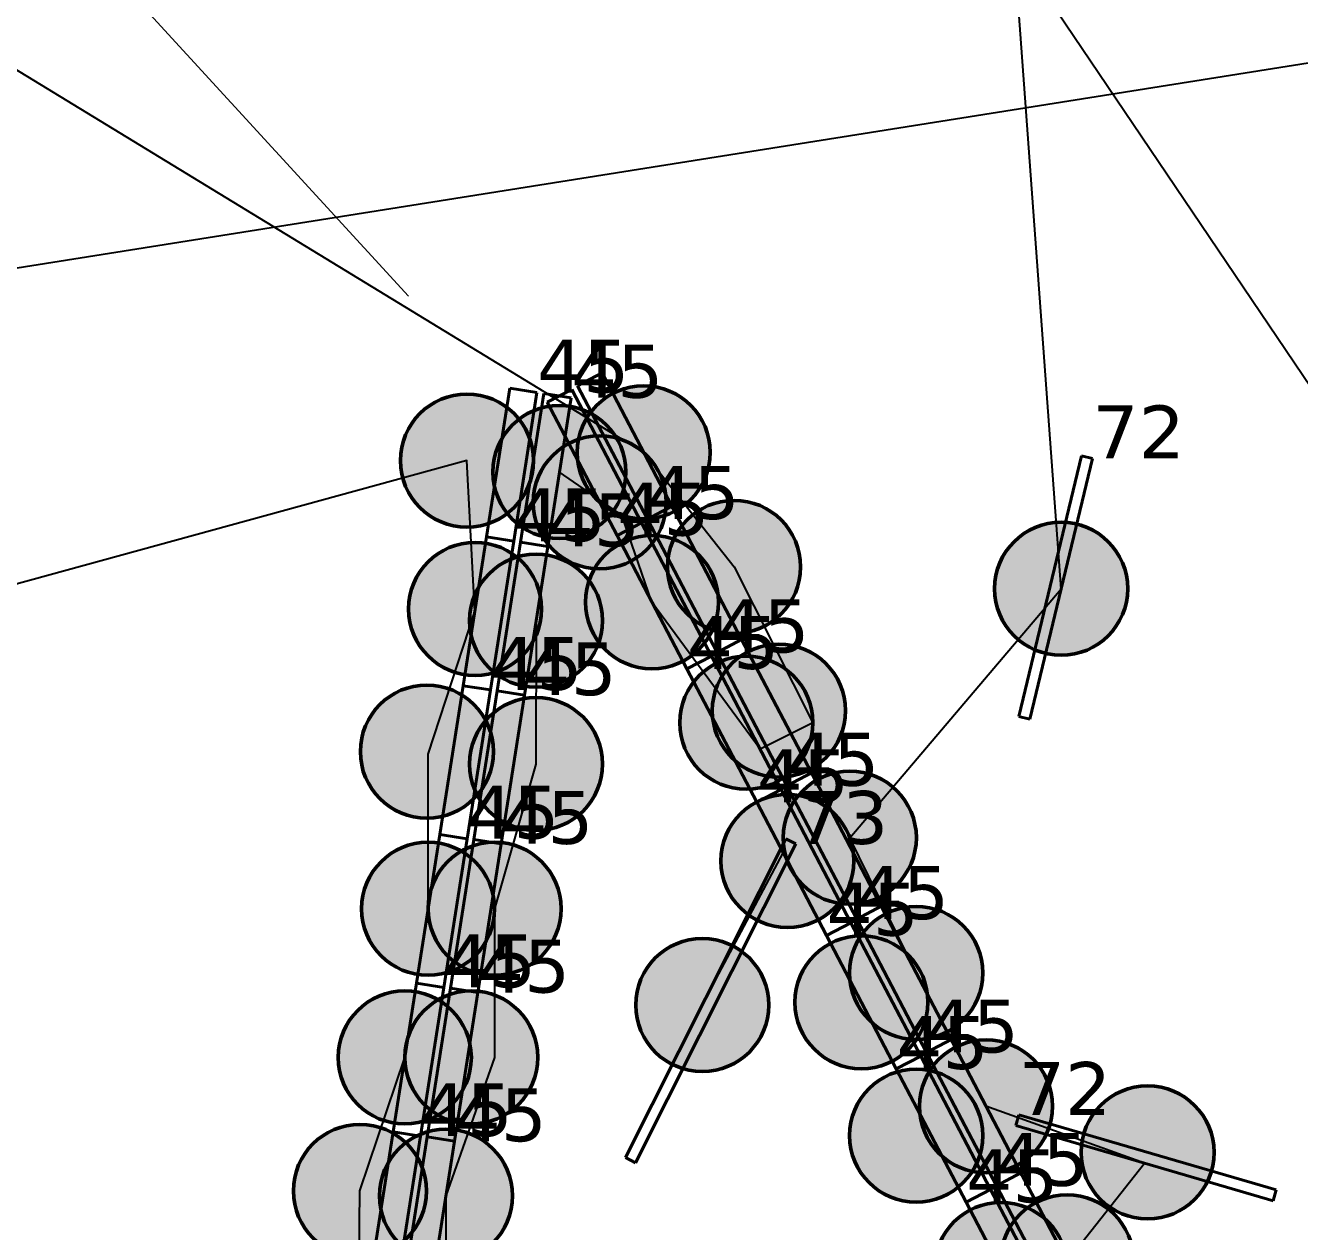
# Model space of a CAD drawing. Header units: millimetres. Extents: x -243740 to 150609, y -473655 to -165121.
# Drawn here: x 10272 to 14605, y -348299 to -344197 of the extents above; entities that cross this region are included whole.
import ezdxf

# ---------------------------------------------------------------- set-up
doc = ezdxf.new("R2010")
doc.units = ezdxf.units.MM
for name, color, linetype in [('_HMI', 6, 'Continuous'), ('_Гр.ЩД-1C.10.4.I8.5', 6, 'Continuous'), ('_Гр.ЩД-1C.10.4.I8.6', 6, 'Continuous')]:
    doc.layers.add(name, color=color, linetype=linetype)
for name, color, linetype, lineweight in [('_освещение_dali', 3, 'Continuous', 50), ('DLX_LUM 5', 5, 'Continuous', 40), ('DLX_LUM 6', 5, 'Continuous', 40), ('DLX_LUM 9', 5, 'Continuous', 40)]:
    doc.layers.add(name, color=color, linetype=linetype, lineweight=lineweight)
doc.styles.add('TableTextStyle', font='')
doc.styles.get('TableTextStyle').set_extended_font_data('VERDANA.TTF')
doc.linetypes.add('Truba', pattern='A,3e-05,[4,MSH_7,S=1,R=0,X=0,Y=0],-3.022072', length=3.022102)

# ---------------------------------------------------------------- blocks, each defined once
blk = doc.blocks.new('A$Caabd1818')
at = {"layer": 'DLX_LUM 5'}
for points in [[(8179.9, 52099.9, 0), (8263.2, 52143.5, 0)], [(8263.2, 52143.5, 0), (8179.9, 52099.9, 0)], [(8263.2, 52143.5, 0), (8179.9, 52099.9, 0)], [(8179.9, 52099.9, 0), (8263.2, 52143.5, 0)], [(8263.2, 52143.5, 0), (8500.6, 51689.9, 0)], [(8500.6, 51689.9, 0), (8263.2, 52143.5, 0)], [(8263.2, 52143.5, 0), (8263.2, 52143.5, 0)], [(8263.2, 52143.5, 0), (8263.2, 52143.5, 0)], [(8500.6, 51689.9, 0), (8263.2, 52143.5, 0)], [(8263.2, 52143.5, 0), (8500.6, 51689.9, 0)], [(7869.8, 51585.2, 0), (7949.1, 52091, 0)], [(7949.1, 52091, 0), (7869.8, 51585.2, 0)], [(7949.1, 52091, 0), (7869.8, 51585.2, 0)], [(7869.8, 51585.2, 0), (7949.1, 52091, 0)], [(7949.1, 52091, 0), (7949.1, 52091, 0)], [(7949.1, 52091, 0), (8042, 52076.4, 0)], [(8042, 52076.4, 0), (7949.1, 52091, 0)], [(7949.1, 52091, 0), (7949.1, 52091, 0)], [(8042, 52076.4, 0), (7949.1, 52091, 0)], [(7949.1, 52091, 0), (8042, 52076.4, 0)], [(8076.9, 52043.9, 0), (8160.2, 52087.5, 0)], [(8160.2, 52087.5, 0), (8076.9, 52043.9, 0)], [(8160.2, 52087.5, 0), (8076.9, 52043.9, 0)], [(8076.9, 52043.9, 0), (8160.2, 52087.5, 0)], [(8160.2, 52087.5, 0), (8397.6, 51633.9, 0)], [(8397.6, 51633.9, 0), (8160.2, 52087.5, 0)], [(8160.2, 52087.5, 0), (8160.2, 52087.5, 0)], [(8160.2, 52087.5, 0), (8160.2, 52087.5, 0)], [(8397.6, 51633.9, 0), (8160.2, 52087.5, 0)], [(8160.2, 52087.5, 0), (8397.6, 51633.9, 0)], [(8417.3, 51646.3, 0), (8179.9, 52099.9, 0)], [(8179.9, 52099.9, 0), (8179.9, 52099.9, 0)], [(8179.9, 52099.9, 0), (8417.3, 51646.3, 0)], [(8179.9, 52099.9, 0), (8179.9, 52099.9, 0)], [(8179.9, 52099.9, 0), (8417.3, 51646.3, 0)], [(8417.3, 51646.3, 0), (8179.9, 52099.9, 0)], [(8042, 52076.4, 0), (7962.7, 51570.6, 0)], [(7962.7, 51570.6, 0), (8042, 52076.4, 0)], [(7962.7, 51570.6, 0), (8042, 52076.4, 0)], [(8042, 52076.4, 0), (7962.7, 51570.6, 0)], [(7985.5, 51567.7, 0), (8064.8, 52073.5, 0)], [(8064.8, 52073.5, 0), (7985.5, 51567.7, 0)], [(8064.8, 52073.5, 0), (7985.5, 51567.7, 0)], [(7985.5, 51567.7, 0), (8064.8, 52073.5, 0)], [(8042, 52076.4, 0), (8042, 52076.4, 0)], [(8042, 52076.4, 0), (8042, 52076.4, 0)], [(8064.8, 52073.5, 0), (8064.8, 52073.5, 0)], [(8064.8, 52073.5, 0), (8157.7, 52059, 0)], [(8157.7, 52059, 0), (8064.8, 52073.5, 0)], [(8064.8, 52073.5, 0), (8064.8, 52073.5, 0)], [(8157.7, 52059, 0), (8064.8, 52073.5, 0)], [(8064.8, 52073.5, 0), (8157.7, 52059, 0)], [(8314.3, 51590.3, 0), (8076.9, 52043.9, 0)], [(8076.9, 52043.9, 0), (8076.9, 52043.9, 0)], [(8076.9, 52043.9, 0), (8314.3, 51590.3, 0)], [(8076.9, 52043.9, 0), (8076.9, 52043.9, 0)], [(8076.9, 52043.9, 0), (8314.3, 51590.3, 0)], [(8314.3, 51590.3, 0), (8076.9, 52043.9, 0)], [(8157.7, 52059, 0), (8078.4, 51553.2, 0)], [(8078.4, 51553.2, 0), (8157.7, 52059, 0)], [(8078.4, 51553.2, 0), (8157.7, 52059, 0)], [(8157.7, 52059, 0), (8078.4, 51553.2, 0)], [(8157.7, 52059, 0), (8157.7, 52059, 0)], [(8157.7, 52059, 0), (8157.7, 52059, 0)], [(8417.3, 51646.3, 0), (8500.6, 51689.9, 0)], [(8500.6, 51689.9, 0), (8417.3, 51646.3, 0)], [(8500.6, 51689.9, 0), (8417.3, 51646.3, 0)], [(8417.3, 51646.3, 0), (8500.6, 51689.9, 0)], [(8500.6, 51689.9, 0), (8417.3, 51646.3, 0)], [(8417.3, 51646.3, 0), (8500.6, 51689.9, 0)], [(8417.3, 51646.3, 0), (8500.6, 51689.9, 0)], [(8500.6, 51689.9, 0), (8417.3, 51646.3, 0)], [(8500.6, 51689.9, 0), (8738, 51236.3, 0)], [(8738, 51236.3, 0), (8500.6, 51689.9, 0)], [(8500.6, 51689.9, 0), (8500.6, 51689.9, 0)], [(8500.6, 51689.9, 0), (8500.6, 51689.9, 0)], [(8738, 51236.3, 0), (8500.6, 51689.9, 0)], [(8500.6, 51689.9, 0), (8738, 51236.3, 0)], [(8500.6, 51689.9, 0), (8500.6, 51689.9, 0)], [(8500.6, 51689.9, 0), (8500.6, 51689.9, 0)], [(8314.3, 51590.3, 0), (8397.6, 51633.9, 0)], [(8397.6, 51633.9, 0), (8314.3, 51590.3, 0)], [(8397.6, 51633.9, 0), (8314.3, 51590.3, 0)], [(8314.3, 51590.3, 0), (8397.6, 51633.9, 0)], [(8397.6, 51633.9, 0), (8314.3, 51590.3, 0)], [(8314.3, 51590.3, 0), (8397.6, 51633.9, 0)], [(8314.3, 51590.3, 0), (8397.6, 51633.9, 0)], [(8397.6, 51633.9, 0), (8314.3, 51590.3, 0)], [(8397.6, 51633.9, 0), (8635, 51180.3, 0)], [(8635, 51180.3, 0), (8397.6, 51633.9, 0)], [(8397.6, 51633.9, 0), (8397.6, 51633.9, 0)], [(8397.6, 51633.9, 0), (8397.6, 51633.9, 0)], [(8635, 51180.3, 0), (8397.6, 51633.9, 0)], [(8397.6, 51633.9, 0), (8635, 51180.3, 0)], [(8397.6, 51633.9, 0), (8397.6, 51633.9, 0)], [(8397.6, 51633.9, 0), (8397.6, 51633.9, 0)], [(8654.7, 51192.7, 0), (8417.3, 51646.3, 0)], [(8417.3, 51646.3, 0), (8417.3, 51646.3, 0)], [(8417.3, 51646.3, 0), (8654.7, 51192.7, 0)], [(8417.3, 51646.3, 0), (8417.3, 51646.3, 0)], [(8417.3, 51646.3, 0), (8654.7, 51192.7, 0)], [(8654.7, 51192.7, 0), (8417.3, 51646.3, 0)], [(8417.3, 51646.3, 0), (8417.3, 51646.3, 0)], [(8417.3, 51646.3, 0), (8417.3, 51646.3, 0)], [(7790.5, 51079.3, 0), (7869.8, 51585.2, 0)], [(7869.8, 51585.2, 0), (7790.5, 51079.3, 0)], [(7869.8, 51585.2, 0), (7790.5, 51079.3, 0)], [(7790.5, 51079.3, 0), (7869.8, 51585.2, 0)], [(7869.8, 51585.2, 0), (7869.8, 51585.2, 0)], [(7869.8, 51585.2, 0), (7962.7, 51570.6, 0)], [(7962.7, 51570.6, 0), (7869.8, 51585.2, 0)], [(7869.8, 51585.2, 0), (7869.8, 51585.2, 0)], [(7962.7, 51570.6, 0), (7869.8, 51585.2, 0)], [(7869.8, 51585.2, 0), (7962.7, 51570.6, 0)], [(7962.7, 51570.6, 0), (7869.8, 51585.2, 0)], [(7869.8, 51585.2, 0), (7869.8, 51585.2, 0)], [(7869.8, 51585.2, 0), (7962.7, 51570.6, 0)], [(7869.8, 51585.2, 0), (7869.8, 51585.2, 0)], [(7869.8, 51585.2, 0), (7962.7, 51570.6, 0)], [(7962.7, 51570.6, 0), (7869.8, 51585.2, 0)], [(7962.7, 51570.6, 0), (7883.4, 51064.8, 0)], [(7883.4, 51064.8, 0), (7962.7, 51570.6, 0)], [(7883.4, 51064.8, 0), (7962.7, 51570.6, 0)], [(7962.7, 51570.6, 0), (7883.4, 51064.8, 0)], [(7906.3, 51061.9, 0), (7985.5, 51567.7, 0)], [(7985.5, 51567.7, 0), (7906.3, 51061.9, 0)], [(7985.5, 51567.7, 0), (7906.3, 51061.9, 0)], [(7906.3, 51061.9, 0), (7985.5, 51567.7, 0)], [(7962.7, 51570.6, 0), (7962.7, 51570.6, 0)], [(7962.7, 51570.6, 0), (7962.7, 51570.6, 0)], [(7962.7, 51570.6, 0), (7962.7, 51570.6, 0)], [(7962.7, 51570.6, 0), (7962.7, 51570.6, 0)], [(7985.5, 51567.7, 0), (7985.5, 51567.7, 0)], [(7985.5, 51567.7, 0), (8078.4, 51553.2, 0)], [(8078.4, 51553.2, 0), (7985.5, 51567.7, 0)], [(7985.5, 51567.7, 0), (7985.5, 51567.7, 0)], [(8078.4, 51553.2, 0), (7985.5, 51567.7, 0)], [(7985.5, 51567.7, 0), (8078.4, 51553.2, 0)], [(8078.4, 51553.2, 0), (7985.5, 51567.7, 0)], [(7985.5, 51567.7, 0), (7985.5, 51567.7, 0)], [(7985.5, 51567.7, 0), (8078.4, 51553.2, 0)], [(7985.5, 51567.7, 0), (7985.5, 51567.7, 0)], [(7985.5, 51567.7, 0), (8078.4, 51553.2, 0)], [(8078.4, 51553.2, 0), (7985.5, 51567.7, 0)], [(8551.7, 51136.7, 0), (8314.3, 51590.3, 0)], [(8314.3, 51590.3, 0), (8314.3, 51590.3, 0)], [(8314.3, 51590.3, 0), (8551.7, 51136.7, 0)], [(8314.3, 51590.3, 0), (8314.3, 51590.3, 0)], [(8314.3, 51590.3, 0), (8551.7, 51136.7, 0)], [(8551.7, 51136.7, 0), (8314.3, 51590.3, 0)], [(8314.3, 51590.3, 0), (8314.3, 51590.3, 0)], [(8314.3, 51590.3, 0), (8314.3, 51590.3, 0)], [(8078.4, 51553.2, 0), (7999.1, 51047.3, 0)], [(7999.1, 51047.3, 0), (8078.4, 51553.2, 0)], [(7999.1, 51047.3, 0), (8078.4, 51553.2, 0)], [(8078.4, 51553.2, 0), (7999.1, 51047.3, 0)], [(8078.4, 51553.2, 0), (8078.4, 51553.2, 0)], [(8078.4, 51553.2, 0), (8078.4, 51553.2, 0)], [(8078.4, 51553.2, 0), (8078.4, 51553.2, 0)], [(8078.4, 51553.2, 0), (8078.4, 51553.2, 0)], [(8738, 51236.3, 0), (8654.7, 51192.7, 0)], [(8654.7, 51192.7, 0), (8738, 51236.3, 0)], [(8654.7, 51192.7, 0), (8738, 51236.3, 0)], [(8738, 51236.3, 0), (8654.7, 51192.7, 0)], [(8654.8, 51192.7, 0), (8738, 51236.3, 0)], [(8738, 51236.3, 0), (8654.8, 51192.7, 0)], [(8738, 51236.3, 0), (8654.8, 51192.7, 0)], [(8654.8, 51192.7, 0), (8738, 51236.3, 0)], [(8738, 51236.3, 0), (8975.5, 50782.7, 0)], [(8975.5, 50782.7, 0), (8738, 51236.3, 0)], [(8738, 51236.3, 0), (8738, 51236.3, 0)], [(8738, 51236.3, 0), (8738, 51236.3, 0)], [(8975.5, 50782.7, 0), (8738, 51236.3, 0)], [(8738, 51236.3, 0), (8975.5, 50782.7, 0)], [(8738, 51236.3, 0), (8738, 51236.3, 0)], [(8738, 51236.3, 0), (8738, 51236.3, 0)], [(8551.7, 51136.7, 0), (8635, 51180.3, 0)], [(8635, 51180.3, 0), (8551.7, 51136.7, 0)], [(8635, 51180.3, 0), (8551.7, 51136.7, 0)], [(8551.7, 51136.7, 0), (8635, 51180.3, 0)], [(8635, 51180.3, 0), (8551.7, 51136.7, 0)], [(8551.7, 51136.7, 0), (8635, 51180.3, 0)], [(8551.7, 51136.7, 0), (8635, 51180.3, 0)], [(8635, 51180.3, 0), (8551.7, 51136.7, 0)], [(8635, 51180.3, 0), (8872.5, 50726.7, 0)], [(8872.5, 50726.7, 0), (8635, 51180.3, 0)], [(8635, 51180.3, 0), (8635, 51180.3, 0)], [(8635, 51180.3, 0), (8635, 51180.3, 0)], [(8872.5, 50726.7, 0), (8635, 51180.3, 0)], [(8635, 51180.3, 0), (8872.5, 50726.7, 0)], [(8635, 51180.3, 0), (8635, 51180.3, 0)], [(8635, 51180.3, 0), (8635, 51180.3, 0)], [(8654.7, 51192.7, 0), (8654.7, 51192.7, 0)], [(8654.7, 51192.7, 0), (8654.7, 51192.7, 0)], [(8892.2, 50739.1, 0), (8654.8, 51192.7, 0)], [(8654.8, 51192.7, 0), (8654.8, 51192.7, 0)], [(8654.8, 51192.7, 0), (8892.2, 50739.1, 0)], [(8654.8, 51192.7, 0), (8654.8, 51192.7, 0)], [(8654.8, 51192.7, 0), (8892.2, 50739.1, 0)], [(8892.2, 50739.1, 0), (8654.8, 51192.7, 0)], [(8789.2, 50683.1, 0), (8551.7, 51136.7, 0)], [(8551.7, 51136.7, 0), (8551.7, 51136.7, 0)], [(8551.7, 51136.7, 0), (8789.2, 50683.1, 0)], [(8551.7, 51136.7, 0), (8551.7, 51136.7, 0)], [(8551.7, 51136.7, 0), (8789.2, 50683.1, 0)], [(8789.2, 50683.1, 0), (8551.7, 51136.7, 0)], [(8551.7, 51136.7, 0), (8551.7, 51136.7, 0)], [(8551.7, 51136.7, 0), (8551.7, 51136.7, 0)], [(7711.3, 50573.5, 0), (7790.5, 51079.3, 0)], [(7790.5, 51079.3, 0), (7711.3, 50573.5, 0)], [(7790.5, 51079.3, 0), (7711.3, 50573.5, 0)], [(7711.3, 50573.5, 0), (7790.5, 51079.3, 0)], [(7790.5, 51079.3, 0), (7790.5, 51079.3, 0)], [(7790.5, 51079.3, 0), (7883.4, 51064.8, 0)], [(7883.4, 51064.8, 0), (7790.5, 51079.3, 0)], [(7790.5, 51079.3, 0), (7790.5, 51079.3, 0)], [(7883.4, 51064.8, 0), (7790.5, 51079.3, 0)], [(7790.5, 51079.3, 0), (7883.4, 51064.8, 0)], [(7883.4, 51064.8, 0), (7790.5, 51079.3, 0)], [(7790.5, 51079.3, 0), (7790.5, 51079.3, 0)], [(7790.5, 51079.3, 0), (7883.4, 51064.8, 0)], [(7790.5, 51079.3, 0), (7790.5, 51079.3, 0)], [(7790.5, 51079.3, 0), (7883.4, 51064.8, 0)], [(7883.4, 51064.8, 0), (7790.5, 51079.3, 0)], [(7883.4, 51064.8, 0), (7804.1, 50559, 0)], [(7804.1, 50559, 0), (7883.4, 51064.8, 0)], [(7804.1, 50559, 0), (7883.4, 51064.8, 0)], [(7883.4, 51064.8, 0), (7804.1, 50559, 0)], [(7827, 50556.1, 0), (7906.3, 51061.9, 0)], [(7906.3, 51061.9, 0), (7827, 50556.1, 0)], [(7906.3, 51061.9, 0), (7827, 50556.1, 0)], [(7827, 50556.1, 0), (7906.3, 51061.9, 0)], [(7883.4, 51064.8, 0), (7883.4, 51064.8, 0)], [(7883.4, 51064.8, 0), (7883.4, 51064.8, 0)], [(7883.4, 51064.8, 0), (7883.4, 51064.8, 0)], [(7883.4, 51064.8, 0), (7883.4, 51064.8, 0)], [(7906.3, 51061.9, 0), (7906.3, 51061.9, 0)], [(7906.3, 51061.9, 0), (7999.1, 51047.3, 0)], [(7999.1, 51047.3, 0), (7906.3, 51061.9, 0)], [(7906.3, 51061.9, 0), (7906.3, 51061.9, 0)], [(7999.1, 51047.3, 0), (7906.3, 51061.9, 0)], [(7906.3, 51061.9, 0), (7999.1, 51047.3, 0)], [(7999.1, 51047.3, 0), (7906.3, 51061.9, 0)], [(7906.3, 51061.9, 0), (7906.3, 51061.9, 0)], [(7906.3, 51061.9, 0), (7999.1, 51047.3, 0)], [(7906.3, 51061.9, 0), (7906.3, 51061.9, 0)], [(7906.3, 51061.9, 0), (7999.1, 51047.3, 0)], [(7999.1, 51047.3, 0), (7906.3, 51061.9, 0)], [(7999.1, 51047.3, 0), (7919.8, 50541.5, 0)], [(7919.8, 50541.5, 0), (7999.1, 51047.3, 0)], [(7919.8, 50541.5, 0), (7999.1, 51047.3, 0)], [(7999.1, 51047.3, 0), (7919.8, 50541.5, 0)], [(7999.1, 51047.3, 0), (7999.1, 51047.3, 0)], [(7999.1, 51047.3, 0), (7999.1, 51047.3, 0)], [(7999.1, 51047.3, 0), (7999.1, 51047.3, 0)], [(7999.1, 51047.3, 0), (7999.1, 51047.3, 0)], [(8892.2, 50739.1, 0), (8975.5, 50782.7, 0)], [(8975.5, 50782.7, 0), (8892.2, 50739.1, 0)], [(8975.5, 50782.7, 0), (8892.2, 50739.1, 0)], [(8892.2, 50739.1, 0), (8975.5, 50782.7, 0)], [(8975.5, 50782.7, 0), (8892.2, 50739.1, 0)], [(8892.2, 50739.1, 0), (8975.5, 50782.7, 0)], [(8892.2, 50739.1, 0), (8975.5, 50782.7, 0)], [(8975.5, 50782.7, 0), (8892.2, 50739.1, 0)], [(8975.5, 50782.7, 0), (9212.9, 50329, 0)], [(9212.9, 50329, 0), (8975.5, 50782.7, 0)], [(8975.5, 50782.7, 0), (8975.5, 50782.7, 0)], [(8975.5, 50782.7, 0), (8975.5, 50782.7, 0)], [(9212.9, 50329, 0), (8975.5, 50782.7, 0)], [(8975.5, 50782.7, 0), (9212.9, 50329, 0)], [(8975.5, 50782.7, 0), (8975.5, 50782.7, 0)], [(8975.5, 50782.7, 0), (8975.5, 50782.7, 0)], [(8789.2, 50683.1, 0), (8872.5, 50726.7, 0)], [(8872.5, 50726.7, 0), (8789.2, 50683.1, 0)], [(8872.5, 50726.7, 0), (8789.2, 50683.1, 0)], [(8789.2, 50683.1, 0), (8872.5, 50726.7, 0)], [(8872.5, 50726.7, 0), (8789.2, 50683.1, 0)], [(8789.2, 50683.1, 0), (8872.5, 50726.7, 0)], [(8789.2, 50683.1, 0), (8872.5, 50726.7, 0)], [(8872.5, 50726.7, 0), (8789.2, 50683.1, 0)], [(8872.5, 50726.7, 0), (9109.9, 50273, 0)], [(9109.9, 50273, 0), (8872.5, 50726.7, 0)], [(8872.5, 50726.7, 0), (8872.5, 50726.7, 0)], [(8872.5, 50726.7, 0), (8872.5, 50726.7, 0)], [(9109.9, 50273, 0), (8872.5, 50726.7, 0)], [(8872.5, 50726.7, 0), (9109.9, 50273, 0)], [(8872.5, 50726.7, 0), (8872.5, 50726.7, 0)], [(8872.5, 50726.7, 0), (8872.5, 50726.7, 0)], [(9129.6, 50285.5, 0), (8892.2, 50739.1, 0)], [(8892.2, 50739.1, 0), (8892.2, 50739.1, 0)], [(8892.2, 50739.1, 0), (9129.6, 50285.5, 0)], [(8892.2, 50739.1, 0), (8892.2, 50739.1, 0)], [(8892.2, 50739.1, 0), (9129.6, 50285.5, 0)], [(9129.6, 50285.5, 0), (8892.2, 50739.1, 0)], [(8892.2, 50739.1, 0), (8892.2, 50739.1, 0)], [(8892.2, 50739.1, 0), (8892.2, 50739.1, 0)], [(9026.6, 50229.5, 0), (8789.2, 50683.1, 0)], [(8789.2, 50683.1, 0), (8789.2, 50683.1, 0)], [(8789.2, 50683.1, 0), (9026.6, 50229.5, 0)], [(8789.2, 50683.1, 0), (8789.2, 50683.1, 0)], [(8789.2, 50683.1, 0), (9026.6, 50229.5, 0)], [(9026.6, 50229.5, 0), (8789.2, 50683.1, 0)], [(8789.2, 50683.1, 0), (8789.2, 50683.1, 0)], [(8789.2, 50683.1, 0), (8789.2, 50683.1, 0)], [(7632, 50067.7, 0), (7711.3, 50573.5, 0)], [(7711.3, 50573.5, 0), (7632, 50067.7, 0)], [(7711.3, 50573.5, 0), (7632, 50067.7, 0)], [(7632, 50067.7, 0), (7711.3, 50573.5, 0)], [(7711.3, 50573.5, 0), (7711.3, 50573.5, 0)], [(7711.3, 50573.5, 0), (7804.1, 50559, 0)], [(7804.1, 50559, 0), (7711.3, 50573.5, 0)], [(7711.3, 50573.5, 0), (7711.3, 50573.5, 0)], [(7804.1, 50559, 0), (7711.3, 50573.5, 0)], [(7711.3, 50573.5, 0), (7804.1, 50559, 0)], [(7804.1, 50559, 0), (7711.3, 50573.5, 0)], [(7711.3, 50573.5, 0), (7711.3, 50573.5, 0)], [(7711.3, 50573.5, 0), (7804.1, 50559, 0)], [(7711.3, 50573.5, 0), (7711.3, 50573.5, 0)], [(7711.3, 50573.5, 0), (7804.1, 50559, 0)], [(7804.1, 50559, 0), (7711.3, 50573.5, 0)], [(7804.1, 50559, 0), (7724.8, 50053.1, 0)], [(7724.8, 50053.1, 0), (7804.1, 50559, 0)], [(7724.8, 50053.1, 0), (7804.1, 50559, 0)], [(7804.1, 50559, 0), (7724.8, 50053.1, 0)], [(7747.7, 50050.2, 0), (7827, 50556.1, 0)], [(7827, 50556.1, 0), (7747.7, 50050.2, 0)], [(7827, 50556.1, 0), (7747.7, 50050.2, 0)], [(7747.7, 50050.2, 0), (7827, 50556.1, 0)], [(7804.1, 50559, 0), (7804.1, 50559, 0)], [(7804.1, 50559, 0), (7804.1, 50559, 0)], [(7804.1, 50559, 0), (7804.1, 50559, 0)], [(7804.1, 50559, 0), (7804.1, 50559, 0)], [(7827, 50556.1, 0), (7827, 50556.1, 0)], [(7827, 50556.1, 0), (7919.8, 50541.5, 0)], [(7919.8, 50541.5, 0), (7827, 50556.1, 0)], [(7827, 50556.1, 0), (7827, 50556.1, 0)], [(7919.8, 50541.5, 0), (7827, 50556.1, 0)], [(7827, 50556.1, 0), (7919.8, 50541.5, 0)], [(7919.8, 50541.5, 0), (7827, 50556.1, 0)], [(7827, 50556.1, 0), (7827, 50556.1, 0)], [(7827, 50556.1, 0), (7919.8, 50541.5, 0)], [(7827, 50556.1, 0), (7827, 50556.1, 0)], [(7827, 50556.1, 0), (7919.8, 50541.5, 0)], [(7919.8, 50541.5, 0), (7827, 50556.1, 0)], [(7919.8, 50541.5, 0), (7840.6, 50035.7, 0)], [(7840.6, 50035.7, 0), (7919.8, 50541.5, 0)], [(7840.6, 50035.7, 0), (7919.8, 50541.5, 0)], [(7919.8, 50541.5, 0), (7840.6, 50035.7, 0)], [(7919.8, 50541.5, 0), (7919.8, 50541.5, 0)], [(7919.8, 50541.5, 0), (7919.8, 50541.5, 0)], [(7919.8, 50541.5, 0), (7919.8, 50541.5, 0)], [(7919.8, 50541.5, 0), (7919.8, 50541.5, 0)], [(9129.6, 50285.5, 0), (9212.9, 50329.1, 0)], [(9212.9, 50329.1, 0), (9129.6, 50285.5, 0)], [(9212.9, 50329.1, 0), (9129.6, 50285.5, 0)], [(9129.6, 50285.5, 0), (9212.9, 50329.1, 0)], [(9212.9, 50329, 0), (9129.6, 50285.5, 0)], [(9129.6, 50285.5, 0), (9212.9, 50329, 0)], [(9129.6, 50285.5, 0), (9212.9, 50329, 0)], [(9212.9, 50329, 0), (9129.6, 50285.5, 0)], [(9212.9, 50329.1, 0), (9450.3, 49875.4, 0)], [(9450.3, 49875.4, 0), (9212.9, 50329.1, 0)], [(9212.9, 50329.1, 0), (9212.9, 50329.1, 0)], [(9212.9, 50329.1, 0), (9212.9, 50329.1, 0)], [(9450.3, 49875.4, 0), (9212.9, 50329.1, 0)], [(9212.9, 50329.1, 0), (9450.3, 49875.4, 0)], [(9212.9, 50329, 0), (9212.9, 50329, 0)], [(9212.9, 50329, 0), (9212.9, 50329, 0)], [(9026.6, 50229.5, 0), (9109.9, 50273.1, 0)], [(9109.9, 50273.1, 0), (9026.6, 50229.5, 0)], [(9109.9, 50273.1, 0), (9026.6, 50229.5, 0)], [(9026.6, 50229.5, 0), (9109.9, 50273.1, 0)], [(9109.9, 50273, 0), (9026.6, 50229.5, 0)], [(9026.6, 50229.5, 0), (9109.9, 50273, 0)], [(9026.6, 50229.5, 0), (9109.9, 50273, 0)], [(9109.9, 50273, 0), (9026.6, 50229.5, 0)], [(9109.9, 50273.1, 0), (9347.3, 49819.4, 0)], [(9347.3, 49819.4, 0), (9109.9, 50273.1, 0)], [(9109.9, 50273.1, 0), (9109.9, 50273.1, 0)], [(9109.9, 50273.1, 0), (9109.9, 50273.1, 0)], [(9347.3, 49819.4, 0), (9109.9, 50273.1, 0)], [(9109.9, 50273.1, 0), (9347.3, 49819.4, 0)], [(9109.9, 50273, 0), (9109.9, 50273, 0)], [(9109.9, 50273, 0), (9109.9, 50273, 0)], [(9367.1, 49831.8, 0), (9129.6, 50285.5, 0)], [(9129.6, 50285.5, 0), (9129.6, 50285.5, 0)], [(9129.6, 50285.5, 0), (9367.1, 49831.8, 0)], [(9129.6, 50285.5, 0), (9129.6, 50285.5, 0)], [(9129.6, 50285.5, 0), (9367.1, 49831.8, 0)], [(9367.1, 49831.8, 0), (9129.6, 50285.5, 0)], [(9129.6, 50285.5, 0), (9129.6, 50285.5, 0)], [(9129.6, 50285.5, 0), (9129.6, 50285.5, 0)], [(9264.1, 49775.8, 0), (9026.6, 50229.5, 0)], [(9026.6, 50229.5, 0), (9026.6, 50229.5, 0)], [(9026.6, 50229.5, 0), (9264.1, 49775.8, 0)], [(9026.6, 50229.5, 0), (9026.6, 50229.5, 0)], [(9026.6, 50229.5, 0), (9264.1, 49775.8, 0)], [(9264.1, 49775.8, 0), (9026.6, 50229.5, 0)], [(9026.6, 50229.5, 0), (9026.6, 50229.5, 0)], [(9026.6, 50229.5, 0), (9026.6, 50229.5, 0)], [(7552.7, 49561.9, 0), (7632, 50067.7, 0)], [(7632, 50067.7, 0), (7552.7, 49561.9, 0)], [(7632, 50067.7, 0), (7552.7, 49561.9, 0)], [(7552.7, 49561.9, 0), (7632, 50067.7, 0)], [(7632, 50067.7, 0), (7632, 50067.7, 0)], [(7632, 50067.7, 0), (7724.8, 50053.1, 0)], [(7724.8, 50053.1, 0), (7632, 50067.7, 0)], [(7632, 50067.7, 0), (7632, 50067.7, 0)], [(7724.8, 50053.1, 0), (7632, 50067.7, 0)], [(7632, 50067.7, 0), (7724.8, 50053.1, 0)], [(7724.8, 50053.1, 0), (7632, 50067.7, 0)], [(7632, 50067.7, 0), (7632, 50067.7, 0)], [(7632, 50067.7, 0), (7724.8, 50053.1, 0)], [(7632, 50067.7, 0), (7632, 50067.7, 0)], [(7632, 50067.7, 0), (7724.8, 50053.1, 0)], [(7724.8, 50053.1, 0), (7632, 50067.7, 0)], [(7724.8, 50053.1, 0), (7645.6, 49547.3, 0)], [(7645.6, 49547.3, 0), (7724.8, 50053.1, 0)], [(7645.6, 49547.3, 0), (7724.8, 50053.1, 0)], [(7724.8, 50053.1, 0), (7645.6, 49547.3, 0)], [(7668.4, 49544.4, 0), (7747.7, 50050.3, 0)], [(7747.7, 50050.3, 0), (7668.4, 49544.4, 0)], [(7747.7, 50050.3, 0), (7668.4, 49544.4, 0)], [(7668.4, 49544.4, 0), (7747.7, 50050.3, 0)], [(7724.8, 50053.1, 0), (7724.8, 50053.1, 0)], [(7724.8, 50053.1, 0), (7724.8, 50053.1, 0)], [(7724.8, 50053.1, 0), (7724.8, 50053.1, 0)], [(7724.8, 50053.1, 0), (7724.8, 50053.1, 0)], [(7747.7, 50050.3, 0), (7747.7, 50050.3, 0)], [(7747.7, 50050.3, 0), (7840.6, 50035.7, 0)], [(7840.6, 50035.7, 0), (7747.7, 50050.3, 0)], [(7747.7, 50050.3, 0), (7747.7, 50050.3, 0)], [(7840.6, 50035.7, 0), (7747.7, 50050.3, 0)], [(7747.7, 50050.3, 0), (7840.6, 50035.7, 0)], [(7840.6, 50035.7, 0), (7747.7, 50050.2, 0)], [(7747.7, 50050.2, 0), (7747.7, 50050.2, 0)], [(7747.7, 50050.2, 0), (7840.6, 50035.7, 0)], [(7747.7, 50050.2, 0), (7747.7, 50050.2, 0)], [(7747.7, 50050.2, 0), (7840.6, 50035.7, 0)], [(7840.6, 50035.7, 0), (7747.7, 50050.2, 0)], [(7840.6, 50035.7, 0), (7761.3, 49529.9, 0)], [(7761.3, 49529.9, 0), (7840.6, 50035.7, 0)], [(7761.3, 49529.9, 0), (7840.6, 50035.7, 0)], [(7840.6, 50035.7, 0), (7761.3, 49529.9, 0)], [(7840.6, 50035.7, 0), (7840.6, 50035.7, 0)], [(7840.6, 50035.7, 0), (7840.6, 50035.7, 0)], [(7840.6, 50035.7, 0), (7840.6, 50035.7, 0)], [(7840.6, 50035.7, 0), (7840.6, 50035.7, 0)], [(9367, 49831.8, 0), (9450.3, 49875.4, 0)], [(9450.3, 49875.4, 0), (9367, 49831.8, 0)], [(9450.3, 49875.4, 0), (9367, 49831.8, 0)], [(9367, 49831.8, 0), (9450.3, 49875.4, 0)], [(9450.3, 49875.4, 0), (9367.1, 49831.8, 0)], [(9367.1, 49831.8, 0), (9450.3, 49875.4, 0)], [(9367.1, 49831.8, 0), (9450.3, 49875.4, 0)], [(9450.3, 49875.4, 0), (9367.1, 49831.8, 0)], [(9450.3, 49875.4, 0), (9687.8, 49421.8, 0)], [(9687.8, 49421.8, 0), (9450.3, 49875.4, 0)], [(9450.3, 49875.4, 0), (9450.3, 49875.4, 0)], [(9450.3, 49875.4, 0), (9450.3, 49875.4, 0)], [(9687.8, 49421.8, 0), (9450.3, 49875.4, 0)], [(9450.3, 49875.4, 0), (9687.8, 49421.8, 0)], [(9450.3, 49875.4, 0), (9450.3, 49875.4, 0)], [(9450.3, 49875.4, 0), (9450.3, 49875.4, 0)], [(9604.5, 49378.2, 0), (9367, 49831.8, 0)], [(9367, 49831.8, 0), (9367, 49831.8, 0)], [(9367, 49831.8, 0), (9604.5, 49378.2, 0)], [(9367, 49831.8, 0), (9367, 49831.8, 0)], [(9367, 49831.8, 0), (9604.5, 49378.2, 0)], [(9604.5, 49378.2, 0), (9367, 49831.8, 0)], [(9367.1, 49831.8, 0), (9367.1, 49831.8, 0)], [(9367.1, 49831.8, 0), (9367.1, 49831.8, 0)], [(9264, 49775.8, 0), (9347.3, 49819.4, 0)], [(9347.3, 49819.4, 0), (9264, 49775.8, 0)], [(9347.3, 49819.4, 0), (9264, 49775.8, 0)], [(9264, 49775.8, 0), (9347.3, 49819.4, 0)], [(9347.3, 49819.4, 0), (9264.1, 49775.8, 0)], [(9264.1, 49775.8, 0), (9347.3, 49819.4, 0)], [(9264.1, 49775.8, 0), (9347.3, 49819.4, 0)], [(9347.3, 49819.4, 0), (9264.1, 49775.8, 0)], [(9347.3, 49819.4, 0), (9584.8, 49365.8, 0)], [(9584.8, 49365.8, 0), (9347.3, 49819.4, 0)], [(9347.3, 49819.4, 0), (9347.3, 49819.4, 0)], [(9347.3, 49819.4, 0), (9347.3, 49819.4, 0)], [(9584.8, 49365.8, 0), (9347.3, 49819.4, 0)], [(9347.3, 49819.4, 0), (9584.8, 49365.8, 0)], [(9347.3, 49819.4, 0), (9347.3, 49819.4, 0)], [(9347.3, 49819.4, 0), (9347.3, 49819.4, 0)], [(9501.5, 49322.2, 0), (9264, 49775.8, 0)], [(9264, 49775.8, 0), (9264, 49775.8, 0)], [(9264, 49775.8, 0), (9501.5, 49322.2, 0)], [(9264, 49775.8, 0), (9264, 49775.8, 0)], [(9264, 49775.8, 0), (9501.5, 49322.2, 0)], [(9501.5, 49322.2, 0), (9264, 49775.8, 0)], [(9264.1, 49775.8, 0), (9264.1, 49775.8, 0)], [(9264.1, 49775.8, 0), (9264.1, 49775.8, 0)], [(7473.4, 49056, 0), (7552.7, 49561.9, 0)], [(7552.7, 49561.9, 0), (7473.4, 49056, 0)], [(7552.7, 49561.9, 0), (7473.4, 49056, 0)], [(7473.4, 49056, 0), (7552.7, 49561.9, 0)], [(7552.7, 49561.9, 0), (7552.7, 49561.9, 0)], [(7552.7, 49561.9, 0), (7645.6, 49547.3, 0)], [(7645.6, 49547.3, 0), (7552.7, 49561.9, 0)], [(7552.7, 49561.9, 0), (7552.7, 49561.9, 0)], [(7645.6, 49547.3, 0), (7552.7, 49561.9, 0)], [(7552.7, 49561.9, 0), (7645.6, 49547.3, 0)], [(7645.6, 49547.3, 0), (7552.7, 49561.9, 0)], [(7552.7, 49561.9, 0), (7552.7, 49561.9, 0)], [(7552.7, 49561.9, 0), (7645.6, 49547.3, 0)], [(7552.7, 49561.9, 0), (7552.7, 49561.9, 0)], [(7552.7, 49561.9, 0), (7645.6, 49547.3, 0)], [(7645.6, 49547.3, 0), (7552.7, 49561.9, 0)], [(7645.6, 49547.3, 0), (7566.3, 49041.5, 0)], [(7566.3, 49041.5, 0), (7645.6, 49547.3, 0)], [(7566.3, 49041.5, 0), (7645.6, 49547.3, 0)], [(7645.6, 49547.3, 0), (7566.3, 49041.5, 0)], [(7589.1, 49038.6, 0), (7668.4, 49544.4, 0)], [(7668.4, 49544.4, 0), (7589.1, 49038.6, 0)], [(7668.4, 49544.4, 0), (7589.1, 49038.6, 0)], [(7589.1, 49038.6, 0), (7668.4, 49544.4, 0)], [(7645.6, 49547.3, 0), (7645.6, 49547.3, 0)], [(7645.6, 49547.3, 0), (7645.6, 49547.3, 0)], [(7645.6, 49547.3, 0), (7645.6, 49547.3, 0)], [(7645.6, 49547.3, 0), (7645.6, 49547.3, 0)], [(7668.4, 49544.4, 0), (7668.4, 49544.4, 0)], [(7668.4, 49544.4, 0), (7761.3, 49529.9, 0)], [(7761.3, 49529.9, 0), (7668.4, 49544.4, 0)], [(7668.4, 49544.4, 0), (7668.4, 49544.4, 0)], [(7761.3, 49529.9, 0), (7668.4, 49544.4, 0)], [(7668.4, 49544.4, 0), (7761.3, 49529.9, 0)], [(7761.3, 49529.9, 0), (7668.4, 49544.4, 0)], [(7668.4, 49544.4, 0), (7668.4, 49544.4, 0)], [(7668.4, 49544.4, 0), (7761.3, 49529.9, 0)], [(7668.4, 49544.4, 0), (7668.4, 49544.4, 0)], [(7668.4, 49544.4, 0), (7761.3, 49529.9, 0)], [(7761.3, 49529.9, 0), (7668.4, 49544.4, 0)], [(7761.3, 49529.9, 0), (7682, 49024, 0)], [(7682, 49024, 0), (7761.3, 49529.9, 0)], [(7682, 49024, 0), (7761.3, 49529.9, 0)], [(7761.3, 49529.9, 0), (7682, 49024, 0)], [(7761.3, 49529.9, 0), (7761.3, 49529.9, 0)], [(7761.3, 49529.9, 0), (7761.3, 49529.9, 0)], [(7761.3, 49529.9, 0), (7761.3, 49529.9, 0)], [(7761.3, 49529.9, 0), (7761.3, 49529.9, 0)], [(9604.5, 49378.2, 0), (9687.8, 49421.8, 0)], [(9687.8, 49421.8, 0), (9604.5, 49378.2, 0)], [(9687.8, 49421.8, 0), (9604.5, 49378.2, 0)], [(9604.5, 49378.2, 0), (9687.8, 49421.8, 0)], [(9687.8, 49421.8, 0), (9604.5, 49378.2, 0)], [(9604.5, 49378.2, 0), (9687.8, 49421.8, 0)], [(9604.5, 49378.2, 0), (9687.8, 49421.8, 0)], [(9687.8, 49421.8, 0), (9604.5, 49378.2, 0)], [(9687.8, 49421.8, 0), (9925.2, 48968.2, 0)], [(9925.2, 48968.2, 0), (9687.8, 49421.8, 0)], [(9687.8, 49421.8, 0), (9687.8, 49421.8, 0)], [(9687.8, 49421.8, 0), (9687.8, 49421.8, 0)], [(9925.2, 48968.2, 0), (9687.8, 49421.8, 0)], [(9687.8, 49421.8, 0), (9925.2, 48968.2, 0)], [(9687.8, 49421.8, 0), (9687.8, 49421.8, 0)], [(9687.8, 49421.8, 0), (9687.8, 49421.8, 0)], [(9501.5, 49322.2, 0), (9584.8, 49365.8, 0)], [(9584.8, 49365.8, 0), (9501.5, 49322.2, 0)], [(9584.8, 49365.8, 0), (9501.5, 49322.2, 0)], [(9501.5, 49322.2, 0), (9584.8, 49365.8, 0)], [(9584.8, 49365.8, 0), (9501.5, 49322.2, 0)], [(9501.5, 49322.2, 0), (9584.8, 49365.8, 0)], [(9501.5, 49322.2, 0), (9584.8, 49365.8, 0)], [(9584.8, 49365.8, 0), (9501.5, 49322.2, 0)], [(9584.8, 49365.8, 0), (9822.2, 48912.2, 0)], [(9822.2, 48912.2, 0), (9584.8, 49365.8, 0)], [(9584.8, 49365.8, 0), (9584.8, 49365.8, 0)], [(9584.8, 49365.8, 0), (9584.8, 49365.8, 0)], [(9822.2, 48912.2, 0), (9584.8, 49365.8, 0)], [(9584.8, 49365.8, 0), (9822.2, 48912.2, 0)], [(9584.8, 49365.8, 0), (9584.8, 49365.8, 0)], [(9584.8, 49365.8, 0), (9584.8, 49365.8, 0)], [(9841.9, 48924.6, 0), (9604.5, 49378.2, 0)], [(9604.5, 49378.2, 0), (9604.5, 49378.2, 0)], [(9604.5, 49378.2, 0), (9841.9, 48924.6, 0)], [(9604.5, 49378.2, 0), (9604.5, 49378.2, 0)], [(9604.5, 49378.2, 0), (9841.9, 48924.6, 0)], [(9841.9, 48924.6, 0), (9604.5, 49378.2, 0)], [(9604.5, 49378.2, 0), (9604.5, 49378.2, 0)], [(9604.5, 49378.2, 0), (9604.5, 49378.2, 0)], [(9738.9, 48868.6, 0), (9501.5, 49322.2, 0)], [(9501.5, 49322.2, 0), (9501.5, 49322.2, 0)], [(9501.5, 49322.2, 0), (9738.9, 48868.6, 0)], [(9501.5, 49322.2, 0), (9501.5, 49322.2, 0)], [(9501.5, 49322.2, 0), (9738.9, 48868.6, 0)], [(9738.9, 48868.6, 0), (9501.5, 49322.2, 0)], [(9501.5, 49322.2, 0), (9501.5, 49322.2, 0)], [(9501.5, 49322.2, 0), (9501.5, 49322.2, 0)]]:
    blk.add_polyline3d(points, dxfattribs=at)
at = {"layer": 'DLX_LUM 6'}
for points in [[(8342.8, 49474, 0), (8888.8, 50558.3, 0)], [(8888.8, 50558.3, 0), (8342.8, 49474, 0)], [(8888.8, 50558.3, 0), (8342.8, 49474, 0)], [(8342.8, 49474, 0), (8888.8, 50558.3, 0)], [(8922.7, 50541.3, 0), (8376.8, 49456.9, 0)], [(8376.8, 49456.9, 0), (8922.7, 50541.3, 0)], [(8376.8, 49456.9, 0), (8922.7, 50541.3, 0)], [(8922.7, 50541.3, 0), (8376.8, 49456.9, 0)], [(8888.8, 50558.3, 0), (8888.8, 50558.3, 0)], [(8888.8, 50558.3, 0), (8922.7, 50541.3, 0)], [(8922.7, 50541.3, 0), (8888.8, 50558.3, 0)], [(8888.8, 50558.3, 0), (8888.8, 50558.3, 0)], [(8922.7, 50541.3, 0), (8888.8, 50558.3, 0)], [(8888.8, 50558.3, 0), (8922.7, 50541.3, 0)], [(8922.7, 50541.3, 0), (8922.7, 50541.3, 0)], [(8922.7, 50541.3, 0), (8922.7, 50541.3, 0)], [(8342.8, 49474, 0), (8342.8, 49474, 0)], [(8376.8, 49456.9, 0), (8342.8, 49474, 0)], [(8342.8, 49474, 0), (8342.8, 49474, 0)], [(8342.8, 49474, 0), (8376.8, 49456.9, 0)], [(8342.8, 49474, 0), (8376.8, 49456.9, 0)], [(8376.8, 49456.9, 0), (8342.8, 49474, 0)], [(8376.8, 49456.9, 0), (8376.8, 49456.9, 0)], [(8376.8, 49456.9, 0), (8376.8, 49456.9, 0)]]:
    blk.add_polyline3d(points, dxfattribs=at)
at = {"layer": 'DLX_LUM 9'}
for points in [[(9681.1, 50974.9, 0), (9894.4, 51861.6, 0)], [(9894.4, 51861.6, 0), (9681.1, 50974.9, 0)], [(9894.4, 51861.6, 0), (9681.1, 50974.9, 0)], [(9681.1, 50974.9, 0), (9894.4, 51861.6, 0)], [(9931.4, 51852.7, 0), (9718, 50966, 0)], [(9718, 50966, 0), (9931.4, 51852.7, 0)], [(9718, 50966, 0), (9931.4, 51852.7, 0)], [(9931.4, 51852.7, 0), (9718, 50966, 0)], [(9894.4, 51861.6, 0), (9894.4, 51861.6, 0)], [(9894.4, 51861.6, 0), (9931.4, 51852.7, 0)], [(9931.4, 51852.7, 0), (9894.4, 51861.6, 0)], [(9894.4, 51861.6, 0), (9894.4, 51861.6, 0)], [(9931.4, 51852.7, 0), (9894.4, 51861.6, 0)], [(9894.4, 51861.6, 0), (9931.4, 51852.7, 0)], [(9931.4, 51852.7, 0), (9931.4, 51852.7, 0)], [(9931.4, 51852.7, 0), (9931.4, 51852.7, 0)], [(9681.1, 50974.9, 0), (9681.1, 50974.9, 0)], [(9718, 50966, 0), (9681.1, 50974.9, 0)], [(9681.1, 50974.9, 0), (9681.1, 50974.9, 0)], [(9681.1, 50974.9, 0), (9718, 50966, 0)], [(9681.1, 50974.9, 0), (9718, 50966, 0)], [(9718, 50966, 0), (9681.1, 50974.9, 0)], [(9718, 50966, 0), (9718, 50966, 0)], [(9718, 50966, 0), (9718, 50966, 0)], [(9670.3, 49582.8, 0), (9680.9, 49619.3, 0)], [(9680.9, 49619.3, 0), (9670.3, 49582.8, 0)], [(9680.9, 49619.3, 0), (9670.3, 49582.8, 0)], [(9670.3, 49582.8, 0), (9680.9, 49619.3, 0)], [(9680.9, 49619.3, 0), (9680.9, 49619.3, 0)], [(9680.9, 49619.3, 0), (10556.5, 49364.1, 0)], [(10556.5, 49364.1, 0), (9680.9, 49619.3, 0)], [(9680.9, 49619.3, 0), (9680.9, 49619.3, 0)], [(10556.5, 49364.1, 0), (9680.9, 49619.3, 0)], [(9680.9, 49619.3, 0), (10556.5, 49364.1, 0)], [(10545.8, 49327.6, 0), (9670.3, 49582.8, 0)], [(9670.3, 49582.8, 0), (9670.3, 49582.8, 0)], [(9670.3, 49582.8, 0), (10545.8, 49327.6, 0)], [(9670.3, 49582.8, 0), (9670.3, 49582.8, 0)], [(9670.3, 49582.8, 0), (10545.8, 49327.6, 0)], [(10545.8, 49327.6, 0), (9670.3, 49582.8, 0)], [(10556.5, 49364.1, 0), (10545.8, 49327.6, 0)], [(10545.8, 49327.6, 0), (10556.5, 49364.1, 0)], [(10545.8, 49327.6, 0), (10556.5, 49364.1, 0)], [(10556.5, 49364.1, 0), (10545.8, 49327.6, 0)], [(10556.5, 49364.1, 0), (10556.5, 49364.1, 0)], [(10556.5, 49364.1, 0), (10556.5, 49364.1, 0)], [(10545.8, 49327.6, 0), (10545.8, 49327.6, 0)], [(10545.8, 49327.6, 0), (10545.8, 49327.6, 0)]]:
    blk.add_polyline3d(points, dxfattribs=at)
blk = doc.blocks.new('A$Cab2378fa')
at = {"lineweight": 25, "true_color": 0xfff5f5}
h = blk.add_hatch(color=7, dxfattribs=at)
h.dxf.hatch_style = 1
h.paths.add_polyline_path([(0, 0), (-141.6, -170.3, 0.174923), (3, -222.4, 0.197808), (162.3, -156.8)])
h.paths.add_polyline_path([(-163.2, 157.6), (0, 0), (147.8, 177.8, 0.175398), (3, 230.2, 0.209014)])
at = {"lineweight": 25}
h = blk.add_hatch(color=0, dxfattribs=at)
h.paths.add_polyline_path([(162.3, -156.8, 0.442338), (147.8, 177.8), (0, 0)])
h.paths.add_polyline_path([(-141.6, -170.3), (0, 0), (-163.2, 157.6, 0.430096)])
blk.add_circle((3, 3.9), 226.3)

msp = doc.modelspace()

# ---------------------------------------------------------------- linework, layer by layer
at = {"layer": '_HMI', "ltscale": 100}
msp.add_lwpolyline([(9449.4, -345146.6), (16018.6, -344104.3), (28517.8, -389435.3)], dxfattribs=at)
at = {"layer": '_Гр.ЩД-1C.10.4.I8.5', "ltscale": 100}
msp.add_lwpolyline([(9644.3, -343981.8), (12374.5, -345648.9), (12682.1, -346038.3), (12949.8, -346568.3), (12770.7, -346658.7), (12402.7, -346158.3), (12300.1, -345862.7), (12087.8, -345715.7), (12008.5, -346221.5), (12008.3, -346708.8), (11867.7, -347201.2), (11867.7, -347707), (11701.9, -348177.7), (11701.9, -348716), (11403.4, -348718.7), (11409.5, -348160.9), (11562, -347707), (11641.3, -347201.2), (11641.3, -346674.8), (11799.9, -346189.5), (11773.4, -345676.8), (7681.9, -346798.4)], dxfattribs=at)
at = {"layer": '_Гр.ЩД-1C.10.4.I8.6', "ltscale": 100}
msp.add_lwpolyline([(12573.9, -347528.6), (12849.3, -347011.4), (13115, -347519.1), (13313.9, -347899.1), (13589.9, -348426.4), (13869.6, -349694.4), (14202.8, -349594.9), (14396.2, -349477.3), (13814.7, -348400.4), (14077.7, -348066.5), (13538.7, -347873.2), (13301.3, -347419.5), (13075.6, -346959.8), (13794.4, -346112.4), (13634.1, -343931), (15107.5, -346112.4), (16111.9, -347432.8), (16817.9, -345685.9), (17786.7, -342511.4)], dxfattribs=at)
at = {"layer": 'Defpoints', "color": 251, "lineweight": 0, "ltscale": 100, "true_color": 0x636466}
msp.add_lwpolyline([(4210, -337087.2), (11574.7, -345117.9)], dxfattribs=at)

# ---------------------------------------------------------------- block references
at = {"layer": '_освещение_dali', "color": 5, "ltscale": 100}
for p in [(12371.6, -345652.9), (11770.5, -345680.7), (12084.8, -345719.6), (12222.1, -345822.8), (12679.1, -346042.2), (13791.4, -346116.4), (12399.8, -346162.2), (11798.2, -346185.2), (12005.5, -346225.4), (12831.3, -346531.2), (12720.5, -346572.2), (11634.2, -346670.4), (12005.3, -346712.7), (13072.6, -346963.7), (12860.4, -347042.2), (11638.3, -347205.1), (11864.7, -347205.1), (13298.3, -347423.4), (13112.1, -347523), (12570.9, -347532.5), (11559.1, -347710.9), (11785.4, -347710.9), (13535.8, -347877.1), (13298.3, -347976.7), (14085.4, -348034), (11406.6, -348164.8), (11698.9, -348181.6), (13586.9, -348430.3), (13811.7, -348404.3)]:
    msp.add_blockref('A$Cab2378fa', p, dxfattribs=at)
at = {"layer": 'Defpoints', "linetype": 'Truba', "ltscale": 100}
msp.add_blockref('A$Caabd1818', (3969.7, -397521.8), dxfattribs=at)

# ---------------------------------------------------------------- texts
at = {"layer": '_освещение_dali', "color": 11, "true_color": 0xf5648f, "style": 'TableTextStyle'}
for p in [(12011.6, -345445.4), (12127.4, -345462.8), (12387, -345875.5), (11932.4, -345951.2), (12284, -345931.5), (12048.1, -345968.6), (12624.4, -346329.1), (12521.4, -346385.1), (11853.1, -346457), (11968.8, -346474.4), (11773.8, -346962.8), (11889.5, -346980.3), (11694.5, -347468.7), (11810.2, -347486.1), (11615.2, -347974.5), (11731, -347991.9)]:
    msp.add_text('45', height=180, dxfattribs=at).set_placement(p)
at = {"layer": '_освещение_dali', "color": 11, "true_color": 0xfe6377, "style": 'TableTextStyle'}
for s, p in [('72', (13901, -345669.1)), ('45', (12861.9, -346782.7)), ('45', (12758.9, -346838.7)), ('73', (12892.4, -346980.5)), ('45', (13099.3, -347236.3)), ('45', (12996.3, -347292.3)), ('45', (13336.7, -347689.9)), ('45', (13233.7, -347745.9)), ('72', (13650.6, -347902.5)), ('45', (13574.2, -348143.6)), ('45', (13471.2, -348199.6))]:
    msp.add_text(s, height=180, dxfattribs=at).set_placement(p)

doc.saveas('drawing.dxf')
